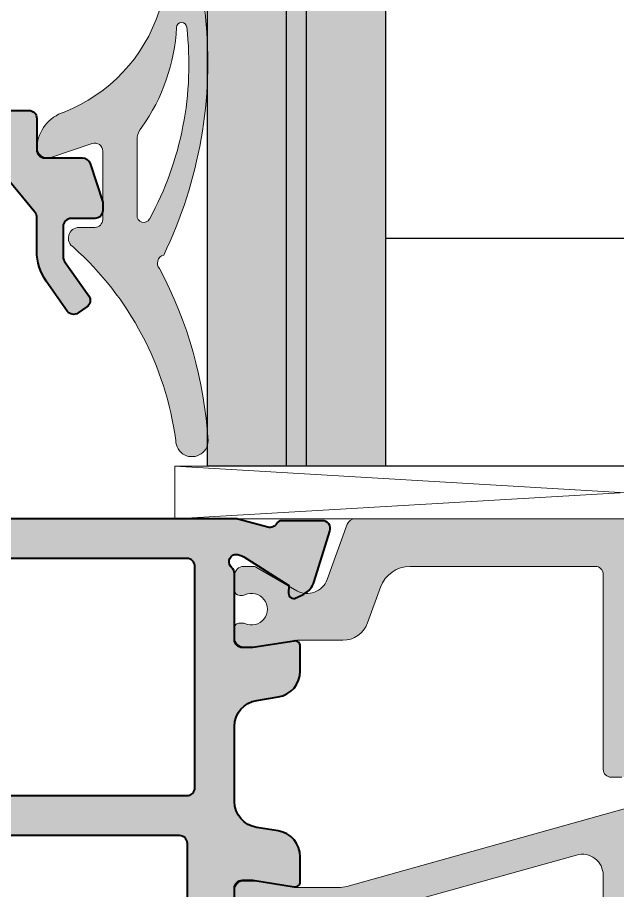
# Model space of a CAD drawing. Header units: millimetres. Extents: x -8 to 2550, y -393 to 1062.
# Drawn here: x 1122.72 to 1145.5, y -258.92 to -225.8 of the extents above; entities that cross this region are included whole.
import ezdxf

# ---------------------------------------------------------------- set-up
doc = ezdxf.new("R2010")
doc.units = ezdxf.units.MM
doc.header["$LTSCALE"] = 0.25
doc.header["$MEASUREMENT"] = 0
for name, color, linetype, lineweight in [('01_Accessories', 102, 'Continuous', 9), ('01_Aluminum', 4, 'Continuous', 40), ('01_Dimension', 251, 'Continuous', 9), ('01_Fill Glass', 254, 'Continuous', 0), ('01_Fill Plastic', 253, 'Continuous', 0), ('01_Fill Polyamide', 10, 'Continuous', 0), ('01_Glazing', 6, 'Continuous', 25), ('01_Plastic', 3, 'Continuous', 20), ('01_Polyamide', 201, 'Continuous', 20)]:
    doc.layers.add(name, color=color, linetype=linetype, lineweight=lineweight)
doc.layers.add('01_Fill Aluminum', color=7, linetype='Continuous', lineweight=0, true_color=0xdcdcdc)

# ---------------------------------------------------------------- blocks, each defined once
blk = doc.blocks.new('n20827')
at = {"layer": '01_Fill Aluminum', "ltscale": 0.25}
h = blk.add_hatch(color=256, dxfattribs=at)
h.dxf.hatch_style = 1
h.paths.add_polyline_path([(19.69999999999971, 0.0500000000018197), (8.299999999999507, 0.05000000000181964, -0.414213562373095), (8.000000000000064, 0.3500000000012626), (8.000000000000064, 8.750000000000785, 0.4142135623730951), (7.699999999999029, 9.05000000000182), (5.200000000000167, 9.05000000000182, 0.5765488152553708), (5.026554900847085, 8.750416881053077), (5.514460839742987, 7.900625321577753, 0.2685937667436178), (5.774628488473163, 7.750000000001638), (6.199999999999768, 7.750000000001638, -0.4142135623730952), (6.500000000000064, 7.450000000001342), (6.500000000000064, 6.249999999999648, -0.4142135623729012), (5.000000000001227, 4.749999999999819), (3.625401660069135, 4.749999999998909, -0.0655434628155875), (3.5477559465386, 4.760222252112162), (2.877645713531832, 4.939777747886681, 0.7896950023748328), (2.600008630404506, 4.426385483280713), (3.4985620750269, 3.536806035909354, 0.1976084007402132), (3.709626836830518, 3.449999999999637), (6.000000000000064, 3.449999999999637, -0.4142135623730951), (6.500000000000064, 2.949999999999637), (6.500000000000064, 1.176858998890385, -0.4142135623730951), (5.000000000000064, -0.3231410011096152), (3.507713687954962, -0.3231410011096152, 0.8691841645089166), (2.624955274655083, -6.598972203183813, 0.4986545616046764), (3.007713875928921, -6.310613027966059), (3.007713875925283, -5.67952693610565, 0.3135995186190326), (2.812061677499002, -5.398259205459098, -1.770525168920319), (5.490706371048731, -3.262871873420839, 0.3765095985671592), (5.788179980378295, -3.523831503252222), (6.392245985765507, -3.523781754657829, 0.4448121942763485), (6.690618615893134, -3.192813557891399, 0.01007638120196346), (6.674723803881936, -3.064832234339311, -0.4569614978932327), (8.159259795728813, -1.349999999999636), (18.30000000000098, -1.349999999999635, -0.4142135623730949), (18.60000000000043, -1.649999999999078), (18.60000000000043, -14.19504629652115, -0.2227231305585502), (18.4919338662817, -14.42561383754657), (16.14347459246869, -16.38056754102275, -0.1753166083928242), (15.95154072618659, -16.44999999999818), (14.66574303265052, -16.44999999999818, 0.1539146378399038), (13.51859069268594, -16.81169553839338), (12.38756147814451, -17.60365017224584, 0.4142134159770927), (12.31388857389196, -18.02146856964958), (12.54331882711783, -18.34912950382028, 0.4142138294429822), (12.96113753460897, -18.42280237400172), (14.27295974798504, -17.50425440165263, -0.1539147432815536), (14.44503270022864, -17.44999999999818), (15.6000020492437, -17.44999999999818, -0.4142135623730966), (15.90000204924406, -17.74999999999853), (15.90000204924406, -18.64999999999874, 0.414213562373095), (16.2000020492435, -18.94999999999818), (16.51598611076048, -18.94999999999818), (17.99270714755711, -18.47018424930238, 0.3249196962330574), (18.20000204924424, -18.18486729441454), (18.20000204924424, -16.74999999999853, -0.4142135623730948), (18.50000204924459, -16.44999999999818), (19.70000000000062, -16.44999999999818, 0.4142135623730949), (20.00000000000006, -16.14999999999874), (20.00000000000006, -0.2499999999985327, 0.4142135623730949)])
at = {"layer": '01_Aluminum'}
blk.add_lwpolyline([(5.000000000000064, -0.3231410011096152, 0.414213562373095), (6.500000000000064, 1.176858998890385), (6.500000000000064, 2.949999999999637, 0.414213562373095), (6.000000000000064, 3.449999999999637), (3.709626836829621, 3.449999999999637, -0.1976084007406957), (3.498562075025866, 3.536806035910377), (2.578404066510366, 4.447774278932958, -0.7493429954763438), (2.877645713530974, 4.939777747886911), (3.547755946537173, 4.760222252112545, 0.06554346281579208), (3.625401660067901, 4.749999999998909), (5.000000000001883, 4.749999999999819, 0.4142135623728065), (6.500000000000064, 6.249999999999819), (6.500000000000064, 7.450000000001456, 0.4142135623728731), (6.199999999999882, 7.750000000001638), (5.774628488473418, 7.750000000001638, -0.2685937667434355), (5.514460839743215, 7.900625321577355), (5.026554900847323, 8.750416881052661, -0.5765488152556946), (5.199999999999882, 9.05000000000182), (7.699999999999882, 9.05000000000182, -0.4142135623723181), (8.000000000000064, 8.750000000000728), (8.000000000000064, 0.3500000000010921, 0.4142135623736499), (8.300000000000246, 0.0500000000018197), (19.69999999999988, 0.0500000000018197, -0.41421356237365), (20.00000000000006, -0.2499999999992717), (20.00000000000006, -16.14999999999891, -0.4142135623736499), (19.69999999999988, -16.44999999999818), (18.50000204924442, -16.44999999999818, 0.4142135623736499), (18.20000204924424, -16.74999999999927), (18.20000204924424, -18.18486729441538, -0.3249196962325662), (17.99270714755682, -18.47018424930247), (16.51598611076049, -18.94999999999818), (16.20000204924333, -18.94999999999818, -0.414213562372762), (15.90000204924406, -18.64999999999891), (15.90000204924406, -17.74999999999927, 0.41421356237365), (15.60000204924388, -17.44999999999818), (14.44503270022694, -17.44999999999818, 0.1539147432813245), (14.27295974798387, -17.50425440165345), (12.96113753460765, -18.42280237400264, -0.414213829442349), (12.54331882711728, -18.34912950381949), (12.31388857389181, -18.02146856964937, -0.414213415976974), (12.38756147814463, -17.60365017224576), (13.51859069268364, -16.811695538395, -0.1539146378400268), (14.66574303264867, -16.44999999999818), (15.95154072618613, -16.44999999999818, 0.1753166083925294), (16.14347459246807, -16.38056754102326), (18.49193386628128, -14.42561383754692, 0.2227231305577906), (18.60000000000043, -14.19504629652256), (18.60000000000043, -1.649999999998908, 0.4142135623736499), (18.30000000000025, -1.349999999999635), (8.159259795728822, -1.349999999999635, 0.4569614978927584), (6.674723803881598, -3.064832234336972, -0.01007638120077252), (6.690618615891317, -3.192813557873887, -0.4448121942917126), (6.392245985767723, -3.523781754657829), (5.788179980379091, -3.523831503252222, -0.376509598566411), (5.490706371048937, -3.262871873422409, 1.770525168923962), (2.812061677504126, -5.398259205460999, -0.3135995186240517), (3.007713875925283, -5.679526936116599), (3.007713875928921, -6.310613027954968, -0.4986545615956758), (2.624955274674058, -6.598972203189259, -0.8691841645115689), (3.507713687954556, -0.3231410011096152)], format="xyb", close=True, dxfattribs=at)
blk = doc.blocks.new('u20132')
at = {"layer": '01_Fill Aluminum', "ltscale": 0.25}
h = blk.add_hatch(color=256, dxfattribs=at)
h.dxf.hatch_style = 1
edge = h.paths.add_edge_path()
edge.add_line((28.2319786791054, -25.5), (29.16944940514486, -25.5))
edge.add_arc((29.16944940514453, -25.29999999999992), 0.200000000000081, 270.0000000000946, 369.5671293125757)
edge.add_line((29.36666771520868, -25.26675938966446), (29.11944940514468, -23.70000000000027))
edge.add_line((29.11944940514468, -23.70000000000027), (29.11944940514422, -23.30000000000018))
edge.add_arc((29.41944940514434, -23.30000000000057), 0.300000000000118, 89.99999999998778, 179.9999999999254, ccw=False)
edge.add_line((29.41944940514441, -23.00000000000045), (31.92488859134346, -23.00000000000045))
edge.add_arc((31.92488859143912, -22.69999999995767), 0.3000000000427825, 269.9999999817302, 318.1865233355277)
edge.add_arc((32.37208011304437, -23.10002467801607), 0.300000000000002, 19.471220634512406, 138.186523353825, ccw=False)
edge.add_line((32.65492282551895, -23.00002467801596), (32.65492282551895, -23.03830645912922))
edge.add_arc((32.05492282551859, -23.03830645912901), 0.6000000000003638, 327.59827932288516, 359.9999999999807, ccw=False)
edge.add_line((32.56150992558833, -23.35981774982247), (31.47744671570672, -25.06791464620824))
edge.add_line((31.47744671570672, -25.06791464620824), (31.18902516141588, -25.05581752449996))
edge.add_arc((31.18064402964592, -25.25564183891208), 0.2000000000000471, 87.59827932281736, 207.5982793228833)
edge.add_line((31.00340053118634, -25.34829572309309), (31.15032980411434, -25.62936605910772))
edge.add_arc((31.85930379795261, -25.2587505223832), 0.8000000000003772, 207.5982793229146, 252.5982793229131)
edge.add_line((31.62004823845564, -26.02213560034215), (33.54071699828546, -26.62410005053835))
edge.add_arc((33.63043783309649, -26.33783064630406), 0.2999999999997339, 252.5982793229568, 360.0000000000251)
edge.add_line((33.93043783309622, -26.33783064630393), (33.93043783309622, -24.78673647274945))
edge.add_arc((33.73044274897678, -24.78533421454122), 0.2000000000000644, 359.5982793230473, 420.367342136806)
edge.add_arc((33.97766144264556, -24.35072759068377), 0.3000000000000025, 162.5982793227582, 240.36734213649692, ccw=False)
edge.add_line((33.69139203841132, -24.26100675587168), (33.99009182387499, -23.12778803189622))
edge.add_arc((33.70000000000027, -23.05132409450822), 0.2999999999997271, 345.233537660392, 359.999999999867)
edge.add_line((34, -23.05132409450891), (33.99999999999955, -7.799999999997453))
edge.add_line((33.99999999999955, -7.799999999997453), (34.49999999999955, -7.799999999997453))
edge.add_line((34.49999999999955, -7.799999999997453), (34.49999999999955, -5.050555349944716))
edge.add_arc((34.19999999999983, -5.050555349944447), 0.2999999999997129, 359.9999999999486, 419.9999999999513)
edge.add_line((34.34999999999991, -4.790747728809492), (33.56961524227063, -4.340192378862412))
edge.add_arc((33.41961524227108, -4.599999999997308), 0.2999999999993989, 60.00000000003276, 90.00000000010314)
edge.add_line((33.41961524227054, -4.299999999997908), (33.29999999999973, -4.299999999997908))
edge.add_arc((33.29999999999978, -4.599999999997692), 0.299999999999784, 90.00000000001087, 179.9999999999891)
edge.add_line((33, -4.599999999997635), (32.99999999999955, -5.999999999997726))
edge.add_arc((32.69999999999942, -5.999999999997783), 0.3000000000001251, -89.999999999924, 1.0913936421275139e-11, ccw=False)
edge.add_line((32.69999999999982, -6.299999999997908), (29.79999999999973, -6.299999999997908))
edge.add_arc((29.79999999999938, -5.999999999998074), 0.2999999999998337, 180.0000000000204, 270.00000000006645, ccw=False)
edge.add_line((29.49999999999955, -5.999999999998181), (29.49999999999955, 7.900000000002365))
edge.add_arc((29.79999999999973, 7.900000000002372), 0.3000000000001748, 89.99999999999869, 180.0000000000013, ccw=False)
edge.add_line((29.79999999999973, 8.200000000002547), (32.69999999999983, 8.200000000002547))
edge.add_arc((32.69999999999943, 7.900000000002422), 0.3000000000001251, -1.0913936421275139e-11, 89.999999999924, ccw=False)
edge.add_line((32.99999999999955, 7.900000000002365), (33.00000000000001, 6.000000000002274))
edge.add_arc((33.2999999999999, 6.00000000000199), 0.2999999999998977, 179.9999999999457, 269.9999999999674)
edge.add_line((33.29999999999973, 5.700000000002092), (33.41961524227055, 5.700000000002092))
edge.add_arc((33.4196152422702, 6.00000000000184), 0.2999999999997485, 270.0000000000651, 300.0000000001232)
edge.add_line((33.56961524227064, 5.74019237886705), (34.34999999999992, 6.190747728813676))
edge.add_arc((34.20000000000024, 6.450555349948925), 0.2999999999997638, 299.9999999999537, 359.9999999999952)
edge.add_line((34.50000000000001, 6.4505553499489), (34.50000000000001, 9.700000000001637))
edge.add_arc((34.19999999999937, 9.700000000001182), 0.3000000000006366, 8.685034650164612e-11, 90)
edge.add_line((34.19999999999937, 10.00000000000182), (-3.499999999999993, 10.00000000000182))
edge.add_arc((-3.499999999999879, 7.500000000001705), 2.500000000000114, 90.00000000000263, 180.0000000000078)
edge.add_line((-5.999999999999993, 7.500000000001364), (-5.999999999999993, 5.800000000001546))
edge.add_arc((-5.700000000000152, 5.800000000001205), 0.2999999999998408, 179.9999999999349, 269.9999999999783)
edge.add_line((-5.700000000000266, 5.500000000001364), (-4.200000000000266, 5.500000000001364))
edge.add_arc((-4.200000000000614, 6.200000000001531), 0.7000000000001663, 270.0000000000285, 360.0000000000087)
edge.add_arc((-3.800000000000168, 6.200000000001644), 0.29999999999972, 359.9999999999986, 450.0000000000014)
edge.add_line((-3.800000000000175, 6.500000000001364), (-4.500000000000448, 6.500000000001364))
edge.add_arc((-4.500000000000334, 6.800000000001205), 0.2999999999998408, 179.9999999999349, 269.9999999999783, ccw=False)
edge.add_line((-4.800000000000175, 6.800000000001546), (-4.800000000000175, 7.400000000001))
edge.add_arc((-3.499999999999936, 7.400000000001398), 1.300000000000239, 90.00000000002262, 180.0000000000175, ccw=False)
edge.add_line((-3.500000000000448, 8.700000000001637), (2.099999999999007, 8.700000000001637))
edge.add_arc((2.09999999999912, 8.000000000001478), 0.7000000000001592, 2.7910118660656735e-11, 90.00000000000932, ccw=False)
edge.add_line((2.79999999999928, 8.000000000001819), (2.79999999999928, 6.800000000001546))
edge.add_arc((2.499999999999147, 6.800000000001496), 0.3000000000001322, -90.00000000000949, 9.492850949754938e-12, ccw=False)
edge.add_line((2.499999999999098, 6.500000000001364), (1.79999999999928, 6.500000000001364))
edge.add_arc((1.79999999999928, 6.200000000001182), 0.3000000000001819, 90, 180)
edge.add_arc((2.199999999999257, 6.200000000001523), 0.7000000000001592, 180.0000000000279, 270.0000000000093)
edge.add_line((2.19999999999937, 5.500000000001364), (5.19999999999937, 5.500000000001364))
edge.add_arc((5.199999999999257, 5.800000000001205), 0.2999999999998408, 270.0000000000217, 360.0000000000651)
edge.add_line((5.499999999999098, 5.800000000001546), (5.499999999999098, 6.200000000001637))
edge.add_arc((5.199999999999598, 6.200000000001864), 0.2999999999994998, 359.9999999999566, 450.0000000000434)
edge.add_line((5.19999999999937, 6.500000000001364), (4.29999999999928, 6.500000000001364))
edge.add_arc((4.29999999999928, 6.800000000001546), 0.3000000000001819, 180, 270, ccw=False)
edge.add_line((3.999999999999098, 6.800000000001546), (3.999999999999098, 8.200000000001637))
edge.add_arc((4.29999999999928, 8.200000000001637), 0.3000000000001819, 90, 180, ccw=False)
edge.add_line((4.29999999999928, 8.500000000001819), (21.69999999999801, 8.50000000000091))
edge.add_arc((21.69999999999812, 8.200000000000841), 0.3000000000000682, 6.508571459562518e-11, 90.00000000002171, ccw=False)
edge.add_line((21.99999999999819, 8.200000000001182), (21.99999999999773, 5.300000000001091))
edge.add_arc((21.69999999999749, 5.300000000001148), 0.3000000000002387, 270.00000000001086, 359.99999999998914, ccw=False)
edge.add_line((21.69999999999755, 5.000000000000909), (16.49999999999773, 5.000000000000909))
edge.add_arc((16.49999999999807, 4.000000000001023), 0.9999999999998863, 90.00000000001954, 180.0000000000065)
edge.add_line((15.49999999999819, 4.000000000000909), (15.49999999999819, 0.5000000000109139))
edge.add_arc((16.29999999999826, 0.500000000011255), 0.8000000000000682, 180.0000000000244, 270.0000000000081)
edge.add_line((16.29999999999837, -0.2999999999888132), (16.69999999999755, -0.2999999999888132))
edge.add_arc((16.69999999999789, 1.102753999226991e-11), 0.2999999999998407, 269.9999999999349, 359.9999999999783)
edge.add_line((16.99999999999773, 1.091393642127514e-11), (16.99999999999773, 2.900000000001455))
edge.add_arc((17.29999999999746, 2.900000000001455), 0.2999999999997272, 90, 180, ccw=False)
edge.add_line((17.29999999999746, 3.200000000001182), (21.69999999999801, 3.200000000001182))
edge.add_arc((21.69999999999801, 2.900000000001455), 0.2999999999997272, 0, 90, ccw=False)
edge.add_line((21.99999999999773, 2.900000000001455), (21.99999999999773, -20.89999999998872))
edge.add_arc((21.69999999999749, -20.89999999998867), 0.3000000000002316, 270.00000000000944, 359.9999999999905, ccw=False)
edge.add_line((21.69999999999754, -21.1999999999889), (17.29999999999745, -21.1999999999889))
edge.add_arc((17.29999999999779, -20.89999999998884), 0.3000000000000682, 179.9999999999783, 269.99999999993486, ccw=False)
edge.add_line((16.99999999999773, -20.89999999998872), (16.99999999999773, -17.99999999998863))
edge.add_arc((16.699999999998, -17.99999999998886), 0.2999999999997272, 4.342517325095471e-11, 90.00000000008686)
edge.add_line((16.69999999999754, -17.69999999998913), (16.29999999999973, -17.6999999999889))
edge.add_arc((16.30000000000013, -18.49999999998948), 0.8000000000005798, 90.0000000000285, 180.0000000000366)
edge.add_line((15.49999999999955, -18.49999999999), (15.49999999999955, -23.40054413150938))
edge.add_arc((15.79999999999952, -23.40054413150876), 0.2999999999999705, 180.0000000001174, 194.766462339602)
edge.add_line((15.50990817612455, -23.47700806889679), (15.71655869702454, -24.26100675587168))
edge.add_arc((15.43028929279032, -24.35072759068331), 0.2999999999998511, -60.36734213668342, 17.40172067715781, ccw=False)
edge.add_arc((15.67750798645826, -24.78533421454116), 0.2000000000001531, 119.6326578632082, 180.4017206769698)
edge.add_line((15.47751290233873, -24.78673647274945), (15.47751290233873, -26.33783064630393))
edge.add_arc((15.77751290233892, -26.33783064630372), 0.3000000000001926, 180.00000000004, 287.4017206771059)
edge.add_line((15.8672337371504, -26.62410005053835), (17.78790249698022, -26.02213560034215))
edge.add_arc((17.54864693748277, -25.25875052238427), 0.7999999999995039, 287.4017206771425, 332.4017206771387)
edge.add_line((18.25762093132062, -25.62936605910772), (18.40455020424952, -25.34829572309309))
edge.add_arc((18.22730670578991, -25.25564183891202), 0.2000000000001017, 332.4017206771065, 452.4017206771728)
edge.add_line((18.21892557401998, -25.05581752449984), (17.93050401972823, -25.06791464620824))
edge.add_line((17.93050401972823, -25.06791464620824), (16.84644080984754, -23.35981774982247))
edge.add_arc((17.35302790991727, -23.03830645912901), 0.6000000000003609, 180.0000000000194, 212.401720677115, ccw=False)
edge.add_line((16.75302790991691, -23.03830645912922), (16.75302790991691, -23.00002467801596))
edge.add_arc((17.03587062244017, -23.10002467800631), 0.3000000000426408, 41.81347665098491, 160.5287793703436, ccw=False)
edge.add_arc((17.48306214409242, -22.70000000000001), 0.3000000000004424, 221.8134766462609, 270.0000000000828)
edge.add_line((17.48306214409286, -23.00000000000045), (19.98850133029191, -23.00000000000045))
edge.add_arc((19.98850133029141, -23.30000000000023), 0.2999999999997769, 9.492850949754938e-12, 89.99999999990371, ccw=False)
edge.add_line((20.28850133029118, -23.30000000000018), (20.28850133029164, -23.70000000000027))
edge.add_line((20.28850133029164, -23.70000000000027), (20.04128302022718, -25.26675938966446))
edge.add_arc((20.23850133029148, -25.29999999999989), 0.2000000000002205, 170.4328706874384, 269.9999999999939)
edge.add_line((20.23850133029146, -25.50000000000011), (21.17597205633047, -25.5))
edge.add_arc((21.17597205633045, -24.49999999999978), 1.00000000000022, 270.0000000000006, 351.0332518254596)
edge.add_line((22.16375101793074, -24.65586123001003), (22.29183236605013, -23.84413876998997))
edge.add_arc((23.27961132764949, -24.00000000000022), 0.9999999999993059, 89.99999999997368, 171.0332518254516, ccw=False)
edge.add_line((23.27961132764995, -23.00000000000091), (26.12833940778592, -23.00000000000045))
edge.add_arc((26.12833940778624, -24.00000000000036), 0.9999999999999076, 8.966748174551412, 90.0000000000187, ccw=False)
edge.add_line((27.11611836938619, -23.84413876998997), (27.24419971750558, -24.65586123001003))
edge.add_arc((28.23197867910573, -24.49999999999993), 1.000000000000069, 188.9667481745331, 269.9999999999807)
edge = h.paths.add_edge_path(flags=16)
edge.add_line((27.99999999999943, -7.499999999998636), (27.99999999999944, 8.200000000001182))
edge.add_arc((27.69999999999926, 8.200000000001182), 0.3000000000001819, 0, 90)
edge.add_line((27.69999999999926, 8.500000000001364), (23.79999999999757, 8.50000000000091))
edge.add_arc((23.79999999999769, 8.200000000000841), 0.3000000000000682, 90.00000000002171, 180.0000000000217)
edge.add_line((23.49999999999762, 8.200000000000728), (23.49999999999807, -21.20000000000073))
edge.add_arc((23.79999999999812, -21.20000000000086), 0.300000000000054, 179.9999999999756, 269.999999999981)
edge.add_line((23.79999999999802, -21.50000000000091), (32.19999999999902, -21.50000000000091))
edge.add_arc((32.19999999999892, -21.20000000000086), 0.300000000000054, 270.000000000019, 360.0000000000244)
edge.add_line((32.49999999999898, -21.20000000000073), (32.49999999999966, -8.099999999997635))
edge.add_arc((32.19999999999978, -8.099999999997792), 0.2999999999998835, 2.985480661001581e-11, 90.000000000057)
edge.add_line((32.19999999999948, -7.799999999997908), (28.29999999999939, -7.799999999998818))
edge.add_arc((28.29999999999944, -7.499999999998806), 0.3000000000000114, 179.9999999999674, 269.9999999999891, ccw=False)
at = {"layer": '01_Fill Polyamide', "ltscale": 0.25}
h = blk.add_hatch(color=256, dxfattribs=at)
h.dxf.hatch_style = 1
edge = h.paths.add_edge_path()
edge.add_arc((19.55837390756411, -23.19999999999773), 0.1999999999972708, 90.0000000000519, 180.0000000002086)
edge.add_line((19.35837390756684, -23.19999999999845), (19.35837390756684, -23.31180626854257))
edge.add_arc((19.55837390756169, -23.31180626854167), 0.1999999999948514, 180.0000000002575, 205.0078332352898)
edge.add_arc((18.83337390756561, -23.65000000000905), 0.600000000003996, -205.00783323580242, 25.007833235131727, ccw=False)
edge.add_arc((18.10837390757282, -23.31180626853403), 0.1999999999950933, 334.9921667643404, 360.0000000002901)
edge.add_line((18.30837390756791, -23.31180626853302), (18.30837390756757, -23.19999999999663))
edge.add_arc((18.10837390757032, -23.1999999999977), 0.1999999999972495, 3.063510269227791e-10, 89.99999999995421)
edge.add_line((18.10837390757048, -23.00000000000045), (17.55795073544074, -23.00000000000045))
edge.add_arc((17.55795073544095, -23.34999999999922), 0.3499999999987615, 90.0000000000355, 179.9999999997412)
edge.add_line((17.20795073544219, -23.34999999999764), (17.20795073544037, -23.6875644347042))
edge.add_arc((17.50795073543324, -23.68756443470676), 0.2999999999928633, 179.9999999995108, 210.0000000000416)
edge.add_line((17.2481431143042, -23.83756443470338), (18.1281865871456, -25.36184444254104))
edge.add_arc((17.43536626411675, -25.76184444253962), 0.8000000000004195, -73.88994355141949, 29.99999999986528, ccw=False)
edge.add_line((17.65735289067596, -26.53042881502552), (14.15464953548486, -27.94561283071607))
edge.add_arc((14.5292561286439, -28.87279668538633), 0.9999999999997092, 111.9999999841331, 186.0000000000037)
edge.add_line((13.53473423327592, -28.97732514865402), (15.16811941552283, -44.51794706667351))
edge.add_arc((15.46647598413325, -44.4865885276937), 0.299999999999891, 185.99999999991, 254.9999999998638)
edge.add_line((15.38883027060184, -44.77636627558013), (20.9978917864446, -46.27930977904634))
edge.add_arc((20.92024607291382, -46.56908752693354), 0.3000000000004717, 3.802824721788056e-11, 75.00000000001768, ccw=False)
edge.add_line((21.22024607291429, -46.56908752693334), (21.22024607291417, -47.43279851178249))
edge.add_arc((21.52024607291428, -47.43279851178312), 0.3000000000001073, 179.9999999998806, 249.9999999999403)
edge.add_line((21.41764002991625, -47.71470629801888), (23.52331672744766, -48.48110993890759))
edge.add_arc((23.24970061278725, -49.23286403553642), 0.800000000000047, -29.99999999988279, 70.00000000001069, ccw=False)
edge.add_line((23.94252093581566, -49.63286403553502), (23.06043845177863, -51.16067571436133))
edge.add_arc((23.32024607290725, -51.3106757143583), 0.299999999992666, 149.9999999998607, 180.0000000004234)
edge.add_line((23.02024607291458, -51.31067571436051), (23.0202460729156, -51.64824014906617))
edge.add_arc((23.37024607291504, -51.64824014906437), 0.349999999999433, 180.0000000002943, 270.0000000000407)
edge.add_line((23.37024607291529, -51.9982401490638), (23.9206692450448, -51.9982401490638))
edge.add_arc((23.92066924504465, -51.79824014906702), 0.1999999999967841, 270.0000000000427, 359.9999999995664)
edge.add_line((24.12066924504143, -51.79824014906853), (24.12066924504212, -51.68643388053169))
edge.add_arc((23.92066924504592, -51.68643388053071), 0.1999999999961943, 359.9999999997191, 385.0078332356664)
edge.add_arc((24.64566924503997, -51.34824014905559), 0.6000000000040782, -25.007833235183625, 205.0078332357585, ccw=False)
edge.add_arc((25.37066924503483, -51.68643388052326), 0.1999999999937853, 154.9921667646429, 179.9999999996804)
edge.add_line((25.17066924504105, -51.68643388052215), (25.17066924504071, -51.7982401490658))
edge.add_arc((25.37066924503799, -51.79824014906652), 0.1999999999972815, 179.9999999997944, 270.0000000000427)
edge.add_line((25.37066924503814, -51.9982401490638), (25.72066924504043, -51.9982401490638))
edge.add_arc((25.72066924503975, -51.64824014906503), 0.3499999999987722, 270.0000000001116, 359.9999999999628)
edge.add_line((26.07066924503852, -51.64824014906526), (26.07066924503852, -51.14324146360377))
edge.add_line((26.07066924503852, -51.14324146360377), (25.8415765324985, -49.77423739585765))
edge.add_arc((27.0251192543398, -49.57618026883102), 1.199999999995647, 179.9999999998996, 189.4999999997354, ccw=False)
edge.add_line((25.82511925434415, -49.57618026882892), (25.82511925434449, -48.05764251749088))
edge.add_arc((24.62511925434503, -48.05764251749059), 1.199999999999466, 359.9999999999864, 375.6244901441842)
edge.add_line((25.78077629446762, -47.73444473653626), (20.05716687674624, -27.26855694804135))
edge.add_arc((21.21282391686963, -26.94535916708691), 1.200000000000258, 179.9999999999915, 195.6244901441789, ccw=False)
edge.add_line((20.01282391686937, -26.94535916708674), (20.0128239168696, -25.42205988023534))
edge.add_arc((21.21282391686437, -25.42205988023316), 1.19999999999477, 170.500000000261, 180.0000000001038, ccw=False)
edge.add_line((20.02928119502395, -25.22400275320661), (20.25837390756466, -23.85499868546003))
edge.add_line((20.25837390756466, -23.85499868546003), (20.25837390756455, -23.34999999999854))
edge.add_arc((19.90837390756601, -23.34999999999899), 0.3499999999985342, 7.269839271947056e-11, 89.99999999998313)
edge.add_line((19.90837390756612, -23.00000000000045), (19.55837390756393, -23.00000000000045))
edge = h.paths.add_edge_path(flags=16)
edge.add_arc((20.47654874245006, -36.19393260217393), 0.8000000000000966, 270.0000000000007, 375.6244901441843)
edge.add_line((21.24698676919889, -35.97846741487092), (19.07460822469376, -28.21070195758421))
edge.add_arc((18.30417019794501, -28.4261671448872), 0.8000000000000084, 15.62449014418445, 111.9999999841454)
edge.add_line((18.00448492341753, -27.68442006115083), (15.30286059635399, -28.77594714076895))
edge.add_arc((15.6025458708814, -29.51769422450494), 0.7999999999996307, 111.9999999841507, 186.0000000000205)
edge.add_line((14.80692835458718, -29.6013169951193), (15.50862928372374, -36.27755537278836))
edge.add_arc((16.3042468000179, -36.19393260217402), 0.7999999999995607, 186.000000000019, 270.0000000000206)
edge.add_line((16.30424680001818, -36.99393260217357), (20.47654874245007, -36.99393260217403))
edge = h.paths.add_edge_path(flags=16)
edge.add_arc((24.03800658198165, -47.07217506712338), 0.3000000000000138, 249.9999999999955, 375.6244901441764)
edge.add_line((24.32692084201245, -46.9913756218848), (21.97411791737409, -38.57846741487083))
edge.add_arc((21.20367989062552, -38.79393260217389), 0.7999999999998633, 15.62449014419264, 90.00000000000941)
edge.add_line((21.20367989062539, -37.99393260217403), (16.57751781170851, -37.99393260217403))
edge.add_arc((16.57751781170856, -38.79393260217402), 0.7999999999999972, 90.00000000000357, 186.0000000000085)
edge.add_line((15.78190029541395, -38.87755537278827), (16.23941697182421, -43.23053577603423))
edge.add_arc((17.03503448811864, -43.14691300542019), 0.7999999999998086, 185.9999999999956, 255.0000000000024)
edge.add_line((16.82797925203671, -43.91965366645127), (21.82730130899586, -45.25921797431647))
edge.add_arc((21.62024607291402, -46.03195863534762), 0.7999999999998543, 3.979039320256561e-12, 75.00000000001012, ccw=False)
edge.add_line((22.42024607291388, -46.03195863534756), (22.42024607291388, -46.24244569682605))
edge.add_arc((23.22024607291421, -46.24244569682617), 0.8000000000003311, 179.9999999999914, 249.999999999999)
edge.add_line((22.94662995825355, -46.99419979345521), (23.93540053898392, -47.35408285335916))
h = blk.add_hatch(color=256, dxfattribs=at)
h.dxf.hatch_style = 1
edge = h.paths.add_edge_path()
edge.add_line((32.19999999999536, -23.68756443470397), (32.19999999999411, -23.34999999999773))
edge.add_arc((31.84999999999557, -23.34999999999967), 0.3499999999985377, 3.181281665403999e-10, 90.0000000000756)
edge.add_line((31.84999999999511, -23.00000000000114), (31.29957682786537, -23.00000000000091))
edge.add_arc((31.29957682786571, -23.19999999999789), 0.1999999999969759, 90.00000000009771, 179.9999999996417)
edge.add_line((31.09957682786874, -23.19999999999663), (31.09957682786828, -23.31180626853329))
edge.add_arc((31.29957682786446, -23.31180626853441), 0.1999999999961766, 179.9999999996794, 205.0078332356608)
edge.add_arc((30.57457682787035, -23.65000000000938), 0.6000000000040806, -205.0078332351767, 25.0078332357445, ccw=False)
edge.add_arc((29.84957682787402, -23.31180626854198), 0.199999999994991, 334.9921667648703, 359.9999999998636)
edge.add_line((30.04957682786901, -23.31180626854245), (30.04957682786947, -23.19999999999845))
edge.add_arc((29.84957682787283, -23.199999999998), 0.1999999999966349, 359.9999999998697, 450.0000000002606)
edge.add_line((29.84957682787192, -23.00000000000136), (29.49957682786974, -23.00000000000117))
edge.add_arc((29.49957682787015, -23.34999999999967), 0.3499999999985057, 90.00000000006806, 179.9999999999273)
edge.add_line((29.14957682787165, -23.34999999999923), (29.14957682787165, -23.85499868546071))
edge.add_line((29.14957682787165, -23.85499868546071), (29.37866954041167, -25.22400275320721))
edge.add_arc((28.195126818572, -25.42205988023511), 1.199999999994248, -3.802824721788056e-11, 9.499999999807983, ccw=False)
edge.add_line((29.39512681856625, -25.42205988023591), (29.39512681856625, -27.10724446369579))
edge.add_arc((30.39512681856616, -27.10724446369564), 0.9999999999999147, 180.0000000000086, 250.0000000000138)
edge.add_line((30.05310667524075, -28.04693708448156), (31.41042417198694, -28.5409602517459))
edge.add_arc((30.99999999999596, -29.66859139668901), 1.200000000000083, -2.6716406864579767e-12, 69.99999999999233, ccw=False)
edge.add_line((32.19999999999604, -29.66859139668907), (32.19999999999604, -36.69593860138245))
edge.add_arc((31.89999999999599, -36.69593860138254), 0.3000000000000469, -89.99999999998238, 1.7678303265711293e-11, ccw=False)
edge.add_line((31.89999999999608, -36.99593860138259), (24.49999999999581, -36.99593860138255))
edge.add_arc((24.49999999999581, -37.29593860138255), 0.2999999999999972, 89.99999999999933, 180)
edge.add_line((24.19999999999581, -37.29593860138255), (24.19999999999581, -37.69569245311141))
edge.add_arc((24.49999999999579, -37.69569245311138), 0.2999999999999758, 180.0000000000041, 270.0000000000061)
edge.add_line((24.49999999999582, -37.99569245311136), (31.89999999999609, -37.99569245311115))
edge.add_arc((31.8999999999961, -38.29569245311109), 0.2999999999999332, 0, 90.00000000000341, ccw=False)
edge.add_line((32.19999999999604, -38.29569245311109), (32.19999999999604, -45.33116245505869))
edge.add_arc((30.99999999999596, -45.3311624550587), 1.200000000000081, -69.99999999999841, 6.252776074688882e-13, ccw=False)
edge.add_line((31.41042417198682, -46.45879360000185), (30.05310667524076, -46.95281676726619))
edge.add_arc((30.39512681856628, -47.89250938805219), 1.00000000000004, 109.9999999999901, 179.9999999999935)
edge.add_line((29.39512681856624, -47.89250938805208), (29.39512681856624, -49.57794011976625))
edge.add_arc((28.19512681857162, -49.57794011976696), 1.19999999999462, -9.499999999805482, 3.387867764104158e-11, ccw=False)
edge.add_line((29.37866954041166, -49.77599724679487), (29.14957682787164, -51.14500131454122))
edge.add_line((29.14957682787164, -51.14500131454122), (29.14957682787164, -51.65000000000281))
edge.add_arc((29.49957682787019, -51.65000000000236), 0.3499999999985448, 180.0000000000721, 269.9999999999255)
edge.add_line((29.49957682786973, -52.00000000000091), (29.84957682787191, -52.00000000000102))
edge.add_arc((29.84957682787282, -51.80000000000393), 0.1999999999970896, 269.9999999997394, 360.0000000001303)
edge.add_line((30.04957682786991, -51.80000000000348), (30.049576827869, -51.68819373145957))
edge.add_arc((29.8495768278743, -51.68819373146022), 0.1999999999946951, 1.872710596495391e-10, 25.00783323520889)
edge.add_arc((30.5745768278703, -51.34999999999261), 0.6000000000041691, -25.007833235752628, 205.0078332351824, ccw=False)
edge.add_arc((31.29957682786421, -51.68819373146764), 0.1999999999959324, 154.9921667643234, 180.0000000002667)
edge.add_line((31.09957682786828, -51.68819373146857), (31.09957682786873, -51.80000000000532))
edge.add_arc((31.29957682786576, -51.80000000000411), 0.1999999999970257, 180.000000000346, 269.9999999998881)
edge.add_line((31.29957682786537, -52.00000000000114), (31.84999999999511, -52.00000000000118))
edge.add_arc((31.84999999999566, -51.65000000000228), 0.3499999999989001, 269.9999999999093, 359.9999999996697)
edge.add_line((32.19999999999456, -51.6500000000043), (32.19999999999546, -51.31243556529797))
edge.add_arc((31.90000000000207, -51.31243556529569), 0.2999999999933891, 359.9999999995644, 390.0000000000988)
edge.add_line((32.15980762113142, -51.16243556529855), (31.27772513709461, -49.63462388647252))
edge.add_arc((31.97054546012279, -49.23462388647397), 0.7999999999998127, 109.99999999999369, 209.9999999998877, ccw=False)
edge.add_line((31.69692934546239, -48.48286978984538), (33.08070543411279, -47.97921648268732))
edge.add_line((33.08070543411279, -47.97921648268732), (33.80260604299404, -47.71646614895594))
edge.add_arc((33.69999999999631, -47.4345583627204), 0.2999999999997934, 290.0000000000198, 360.0000000000597)
edge.add_line((33.99999999999611, -47.43455836272009), (33.99999999999611, -27.56519548902759))
edge.add_arc((33.69999999999639, -27.56519548902746), 0.2999999999997272, 359.9999999999763, 430.0000000000146)
edge.add_line((33.80260604299392, -27.28328770279192), (31.69704678142782, -26.51692680509814))
edge.add_arc((31.9706628960882, -25.76517270846945), 0.7999999999999092, 150.000000000112, 250.0000000000096, ccw=False)
edge.add_line((31.27784257305994, -25.36517270847085), (32.15980762113143, -23.83756443470338))
edge.add_arc((31.90000000000201, -23.68756443470643), 0.2999999999933574, 329.9999999999401, 360.0000000004696)
at = {"layer": '01_Aluminum'}
for points in [[(17.29999999999746, 3.200000000001182), (21.69999999999801, 3.200000000001182, -0.414213562373095), (21.99999999999773, 2.900000000001455), (21.99999999999773, -20.89999999998872, -0.4142135623729979), (21.69999999999754, -21.1999999999889), (17.29999999999745, -21.1999999999889, -0.4142135623728729)], [(17.48306214409286, -23.00000000000045), (19.98850133029191, -23.00000000000045, -0.4142135623725539), (20.28850133029118, -23.30000000000018), (20.28850133029164, -23.70000000000027), (20.04128302022718, -25.26675938966446, 0.4640102280133441), (20.23850133029146, -25.50000000000011), (21.17597205633047, -25.5, 0.3690843211621743), (22.16375101793074, -24.65586123001003), (22.29183236605013, -23.84413876998997, -0.3690843211622673), (23.27961132764995, -23.00000000000091), (26.12833940778592, -23.00000000000045, -0.3690843211622156), (27.11611836938619, -23.84413876998997), (27.24419971750558, -24.65586123001003, 0.3690843211621169), (28.2319786791054, -25.5), (29.16944940514486, -25.5, 0.4640102280129514), (29.36666771520868, -25.26675938966446), (29.11944940514468, -23.70000000000027), (29.11944940514422, -23.30000000000018, -0.4142135623727758), (29.41944940514441, -23.00000000000045), (31.92488859134346, -23.00000000000045, 0.2134073412070672), (32.14848435222575, -22.90001233903683, -0.5699002363728994), (32.65492282551895, -23.00002467801596), (32.65492282551895, -23.03830645912922, -0.1423287356553758), (32.56150992558833, -23.35981774982247), (31.47744671570672, -25.06791464620824), (31.18902516141588, -25.05581752449996, 0.5773502691900076), (31.00340053118634, -25.34829572309309), (31.15032980411434, -25.62936605910772, 0.1989123673796511), (31.62004823845564, -26.02213560034215), (33.54071699828546, -26.62410005053835, 0.5062415994907598), (33.93043783309622, -26.33783064630393), (33.93043783309622, -24.78673647274945, 0.2715490385396475), (33.82933022644374, -24.61149156499789, -0.3529849633647267), (33.69139203841132, -24.26100675587168), (33.99009182387499, -23.12778803189622, 0.06452015296113395), (34, -23.05132409450891), (33.99999999999955, -7.799999999997453)]]:
    blk.add_lwpolyline(points, format="xyb", dxfattribs=at)
blk.add_lwpolyline([(27.99999999999943, -7.499999999998636), (27.99999999999944, 8.200000000001182, 0.414213562373095), (27.69999999999926, 8.500000000001364), (23.79999999999757, 8.50000000000091, 0.414213562373095), (23.49999999999762, 8.200000000000728), (23.49999999999807, -21.20000000000073, 0.4142135623731226), (23.79999999999802, -21.50000000000091), (32.19999999999902, -21.50000000000091, 0.4142135623731226), (32.49999999999898, -21.20000000000073), (32.49999999999966, -8.099999999997635, 0.4142135623732334), (32.19999999999948, -7.799999999997908), (28.29999999999939, -7.799999999998818, -0.4142135623732058)], format="xyb", close=True, dxfattribs=at)
at = {"layer": '01_Polyamide'}
for points in [[(25.78077629446762, -47.73444473653626), (20.05716687674624, -27.26855694804135, -0.06828051652439224), (20.01282391686937, -26.94535916708674), (20.0128239168696, -25.42205988023534, -0.04147532720926874), (20.02928119502395, -25.22400275320661), (20.25837390756466, -23.85499868546003), (20.25837390756455, -23.34999999999854, 0.4142135623726385), (19.90837390756612, -23.00000000000045), (19.55837390756393, -23.00000000000045, 0.4142135623738942)], [(33.99999999999611, -47.43455836272009), (33.99999999999611, -27.56519548902759, 0.3152987888791716), (33.80260604299392, -27.28328770279192), (31.69704678142782, -26.51692680509814, -0.4663076581544542), (31.27784257305994, -25.36517270847085), (32.15980762113143, -23.83756443470338, 0.1316524975897454), (32.19999999999536, -23.68756443470397), (32.19999999999411, -23.34999999999773, 0.4142135623718567), (31.84999999999511, -23.00000000000114), (31.29957682786537, -23.00000000000091, 0.4142135623707642), (31.09957682786874, -23.19999999999663), (31.09957682786828, -23.31180626853329, 0.1095524006998365), (31.11832682786936, -23.39635470140131, -1.569922388246502), (30.03082682786883, -23.3963547014067, 0.109552400695472), (30.04957682786901, -23.31180626854245), (30.04957682786947, -23.19999999999845, 0.4142135623750929), (29.84957682787192, -23.00000000000136), (29.49957682786974, -23.00000000000117, 0.4142135623723728), (29.14957682787165, -23.34999999999923), (29.14957682787165, -23.85499868546071), (29.37866954041167, -25.22400275320721, -0.04147532720928254), (29.39512681856625, -25.42205988023591), (29.39512681856625, -27.10724446369579, 0.315298788879009), (30.05310667524075, -28.04693708448156), (31.41042417198694, -28.5409602517459, -0.3152987888789602), (32.19999999999604, -29.66859139668907), (32.19999999999604, -36.69593860138245, -0.4142135623730929), (31.89999999999608, -36.99593860138259), (24.49999999999581, -36.99593860138255, 0.414213562373095), (24.19999999999581, -37.29593860138255), (24.19999999999581, -37.69569245311141, 0.4142135623731054)]]:
    blk.add_lwpolyline(points, format="xyb", dxfattribs=at)
blk.add_lwpolyline([(20.47654874245007, -36.99393260217403, 0.496537508220984), (21.24698676919889, -35.97846741487092), (19.07460822469376, -28.21070195758421, 0.4471933828101113), (18.00448492341753, -27.68442006115083), (15.30286059635399, -28.77594714076895, 0.3345953195790708), (14.80692835458718, -29.6013169951193), (15.50862928372374, -36.27755537278836, 0.3838640350354235), (16.30424680001818, -36.99393260217357)], format="xyb", close=True, dxfattribs=at)

msp = doc.modelspace()

# ---------------------------------------------------------------- hatches: boundary and pattern name
at = {"layer": '01_Fill Glass', "ltscale": 0.25}
h = msp.add_hatch(color=256, dxfattribs=at)
h.dxf.hatch_style = 1
edge = h.paths.add_edge_path()
edge.add_line((1132.938375830711, -208.947778380631), (1129.93837583052, -208.947778380631))
edge.add_line((1129.93837583052, -208.947778380631), (1129.938375830325, -232.1765536598885))
edge.add_arc((1129.139289392565, -232.2147749251972), 0.8000000000831737, -2.738438377076875, 2.7384389558313273, ccw=False)
edge.add_line((1129.938375830711, -232.2529961824342), (1129.938375830711, -242.8237258718213))
edge.add_line((1129.938375830711, -242.8237258718213), (1132.938375830711, -242.8237258718213))
edge.add_line((1132.938375830711, -242.8237258718213), (1132.938375830711, -208.947778380631))
h.paths.add_polyline_path([(1136.698375830711, -208.947778380631), (1133.698375830711, -208.947778380631), (1133.698375830711, -242.8237258718213), (1136.698375830711, -242.8237258718213)])
h.paths.add_polyline_path([(1133.698375830711, -208.947778380631), (1132.938375830711, -208.947778380631), (1132.938375830711, -242.8237258718213), (1133.698375830711, -242.8237258718213)])
h.paths.add_polyline_path([(1156.698375830711, -208.947778380631), (1152.698375830711, -208.947778380631), (1152.698375830711, -242.8237258718213), (1156.698375830711, -242.8237258718213)])
h.paths.add_polyline_path([(1161.458375830711, -208.947778380631), (1157.458375830711, -208.947778380631), (1157.458375830711, -242.8237258718213), (1161.458375830711, -242.8237258718213)])
h.paths.add_polyline_path([(1157.458375830711, -208.947778380631), (1156.698375830711, -208.947778380631), (1156.698375830711, -242.8237258718213), (1157.458375830711, -242.8237258718213)])
at = {"layer": '01_Fill Plastic', "ltscale": 0.25}
h = msp.add_hatch(color=256, dxfattribs=at)
h.dxf.hatch_style = 1
h.paths.add_polyline_path([(1124.36544722435, -229.432075067977, 0.2783693348875363), (1123.462987341707, -230.6923825277349, 0.5367706748603355), (1123.988073394914, -231.103255535785), (1125.5636389886, -230.5788756093949, -0.5117725455009919), (1125.958375830705, -230.8635243943), (1125.958375830705, -233.4635243942998, -0.4142135623730675), (1125.658375830705, -233.7635243942999), (1125.058375830705, -233.7635243943, 0.6251575222492162), (1124.744903982578, -234.4240732978565, -0.181989317359221), (1128.733624362299, -241.8500297678629, 0.8794216882220507), (1129.938375830711, -242.0052555046522), (1129.938375830711, -241.5678609242065, 0.1026526743467071), (1128.115551603364, -235.3273689090647, -0.5713882184751089), (1128.27293291676, -234.8119215080369, 0.1050261149442904), (1129.938375830711, -228.0137023818613), (1129.938375830711, -226.9706704437535, 0.01783705545755019), (1129.858375830705, -225.7718932628705, 0.8338757283917327), (1128.130918510797, -225.4563354118809, -0.235342455846445)])
h.paths.add_polyline_path([(1128.762873780795, -226.1775906999927, -0.9750062429954481), (1129.147172120844, -226.1678625304153, -0.1554051461684043), (1127.735618664217, -233.4400880908431, -0.7483723478156971), (1127.260779695009, -233.3408210600045), (1127.260779695009, -230.3340869694689, -0.1383337806736182), (1127.443973425004, -229.9648020068449, 0.1406839273771701)], flags=16)

# ---------------------------------------------------------------- linework, layer by layer
at = {"layer": '01_Accessories', "ltscale": 0.25}
for p, q in [((1128.698375830711, -244.823725871822), (1162.698375830711, -242.8237258718213)), ((1162.698375830711, -244.823725871822), (1128.698375830711, -242.8237258718213))]:
    msp.add_line(p, q, dxfattribs=at)
msp.add_lwpolyline([(1162.698375830711, -244.823725871822), (1128.698375830711, -244.823725871822), (1128.698375830711, -242.8237258718213), (1162.698375830711, -242.8237258718213)], close=True, dxfattribs=at)
at = {"layer": '01_Glazing', "ltscale": 0.25}
for p, q in [((1132.938375830711, -242.8237258718213), (1132.938375830711, -208.947778380631)), ((1133.698375830711, -242.8237258718213), (1133.698375830711, -208.947778380631)), ((1136.698375830711, -242.8237258718213), (1136.698375830711, -208.947778380631))]:
    msp.add_line(p, q, dxfattribs=at)
at = {"layer": '01_Glazing'}
msp.add_line((1136.698375830711, -234.1737258718235), (1152.698375830711, -234.1737258718235), dxfattribs=at)
msp.add_lwpolyline([(1161.458375830711, -208.947778380631), (1161.458375830711, -242.8237258718213), (1129.938375830711, -242.8237258718213), (1129.938375830711, -208.947778380631)], dxfattribs=at)
at = {"layer": '01_Plastic'}
for points in [[(1129.958375830705, -241.8500297678621, 0.1071213139246725), (1128.115551603364, -235.3273689090647, -0.5713882184752298), (1128.27293291676, -234.8119215080369, 0.1388424067040269), (1129.858375830705, -225.7718932628705, 0.8834663804166891), (1128.100401281624, -225.5535188910108, -0.2251761288753481), (1124.491929172041, -229.3842800624182, 0.3028165420597821), (1123.462987341707, -230.6923825277349, 0.5367706748602905), (1123.988073394914, -231.103255535785), (1125.5636389886, -230.5788756093949, -0.5117725455009761), (1125.958375830705, -230.8635243943), (1125.958375830705, -233.4635243943, -0.4142135623728731), (1125.658375830705, -233.7635243942999), (1125.058375830705, -233.7635243943, 0.7524982433567734), (1124.849680631912, -234.5166561008584, -0.1789721976140697), (1128.733624362299, -241.850029767863, 1.06654900635249), (1129.953305930549, -241.771393492685)], [(1127.733613610508, -233.4437562844015, 0.1554928447602779), (1129.147172120844, -226.1678625304152, 0.9750062429945984), (1128.762873780795, -226.1775906999927, -0.140683927377167), (1127.443973425004, -229.9648020068448, 0.1383337806736522), (1127.260779695009, -230.3340869694689), (1127.260779695009, -233.3005184630379, 0.812564040648428), (1127.735618664213, -233.4400880908508)]]:
    msp.add_lwpolyline(points, format="xyb", dxfattribs=at)

# ---------------------------------------------------------------- block references
at = {"layer": '01_Dimension', "ltscale": 0.25, "rotation": 90}
for name, p in [('u20132', (1107.958375830709, -278.8237258718229)), ('n20827', (1107.008375830707, -249.3237258718233))]:
    msp.add_blockref(name, p, dxfattribs=at)

doc.saveas('drawing.dxf')
